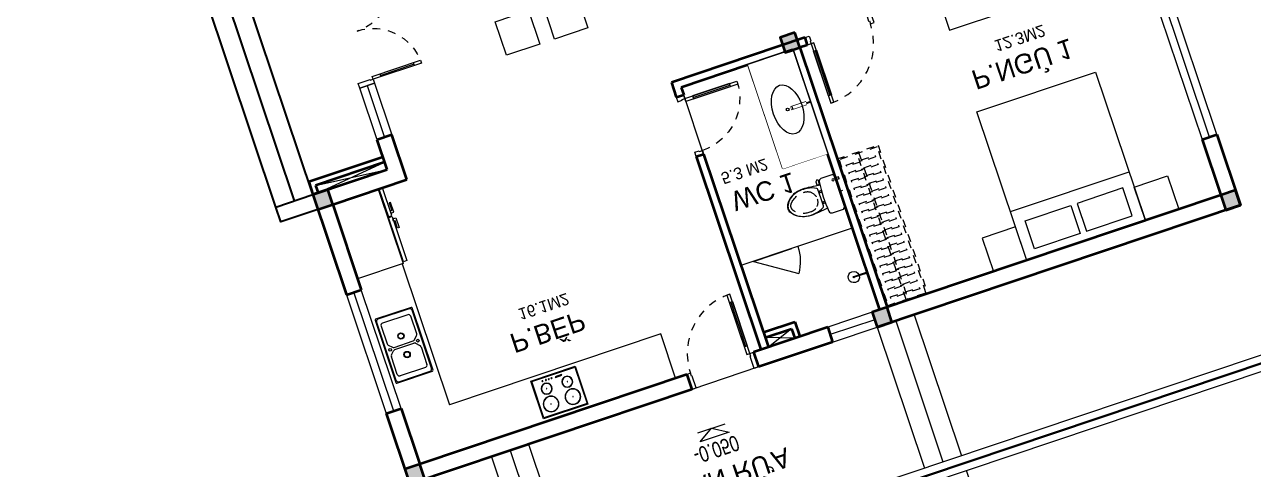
# Model space of a CAD drawing. Header units: metres. Extents: x 568006 to 1139366, y 2064802 to 4131555.
# Drawn here: x 568352.74 to 568368.45, y 2066070.85 to 2066076.53 of the extents above; entities that cross this region are included whole.
import ezdxf
from ezdxf.enums import TextEntityAlignment as Align
from ezdxf.xclip import XClip

# ---------------------------------------------------------------- set-up
doc = ezdxf.new("R2010")
doc.units = ezdxf.units.M
doc.header["$XCLIPFRAME"] = 0
for name, pattern in [('DASHED', [0.75, 0.5, -0.25]), ('HIDDEN', [0.375, 0.25, -0.125]), ('X-5M-G-MB PHONGNGU$0$HIDDEN2', [0.1875, 0.125, -0.0625]), ('xref-thap C (mb tang 32-2)$0$HIDDEN', [0.375, 0.25, -0.125]), ('Xref-VCMT-BT3 - tuong bao$0$HIDDEN', [0.375, 0.25, -0.125])]:
    doc.linetypes.add(name, pattern=pattern)
doc.layers.get('0').update_dxf_attribs({"linetype": 'CONTINUOUS'})
doc.layers.get('DEFPOINTS').update_dxf_attribs({"color": 152, "linetype": 'CONTINUOUS'})
for name, color, linetype, lineweight in [('-CONCRETE', 1, 'CONTINUOUS', 35), ('-DOOR', 137, 'CONTINUOUS', 9), ('-FURNITURE', 46, 'CONTINUOUS', 9), ('-KH', 143, 'CONTINUOUS', 13), ('-LINE1', 7, 'CONTINUOUS', 18), ('-TEXT', 7, 'CONTINUOUS', 15), ('-WALL', 4, 'CONTINUOUS', 35), ('Bighome_khuat', 251, 'DASHED', 5), ('hung-demlonha', 7, 'CONTINUOUS', 15)]:
    doc.layers.add(name, color=color, linetype=linetype, lineweight=lineweight)
for name, color, linetype in [('ghi_chu', 7, 'CONTINUOUS'), ('loKBT', 42, 'CONTINUOUS'), ('SOLO', 7, 'CONTINUOUS'), ('TEXT25', 2, 'CONTINUOUS'), ('ViaHeS', 32, 'CONTINUOUS')]:
    doc.layers.add(name, color=color, linetype=linetype)
doc.styles.add('1', font='arial.ttf')
doc.styles.add('QH1', font='arialbd.ttf', dxfattribs={"width": 0.8})
doc.styles.add('T1', font='', dxfattribs={"height": 200})
doc.styles.get('T1').set_extended_font_data('VNgeometric Light')

# ---------------------------------------------------------------- blocks, each defined once
blk = doc.blocks.new('A$C5C575821')
at = {"layer": '-CONCRETE'}
h = blk.add_hatch(color=256, dxfattribs=at)
h.dxf.hatch_style = 1
h.paths.add_polyline_path([(0, 200), (0, 0), (200, 0), (200, 200)])
blk.add_lwpolyline([(0, 0), (200, 0), (200, 200), (0, 200)], close=True, dxfattribs=at)
blk = doc.blocks.new('LUOI M1')
at = {"layer": '-WALL'}
for p in [(-200, 13100), (4600, 13100), (8100, 13100), (-200, 9400), (4600, 9400), (8100, 9400), (-200, 5600), (4600, 5600), (8100, 5600), (-200, -200), (4600, -200), (8100, -200)]:
    blk.add_blockref('A$C5C575821', p, dxfattribs=at)
blk = doc.blocks.new('A$C249437F6')
at = {"layer": '-CONCRETE', "xscale": 0.001, "yscale": 0.001, "zscale": 0.001}
blk.add_blockref('LUOI M1', (23.949, 27.843), dxfattribs=at)
blk = doc.blocks.new('A$C14986441')
at = {"ltscale": 3}
for p, q in [((-250, 420), (-250, -420)), ((240, 430), (-240, 430)), ((-200, 325), (-200, 87)), ((170, 355), (-170, 355)), ((200, 87), (200, 325)), ((250, -420), (250, 420)), ((-191, 66), (-149, 24)), ((-128, 15), (128, 15)), ((149, 24), (191, 66)), ((-200, -325), (-200, -87)), ((-191, -66), (-149, -24)), ((-128, -15), (128, -15)), ((149, -24), (191, -66)), ((200, -87), (200, -325)), ((-240, -430), (240, -430)), ((170, -355), (-170, -355))]:
    blk.add_line(p, q, dxfattribs=at)
blk.add_lwpolyline([(240, -390), (240, 390, 0.414214), (210, 420), (-210, 420, 0.414214), (-240, 390), (-240, -390, 0.414214), (-210, -420), (210, -420, 0.414214)], format="xyb", close=True, dxfattribs=at)
for centre, radius in [((0, 125), 40), ((0, 125), 35), ((-186, 0), 17.5), ((185, 0), 17.5), ((0, -125), 40), ((0, -125), 35)]:
    blk.add_circle(centre, radius, dxfattribs=at)
for centre, radius, start, end in [((-240, 420), 10, 90, 180), ((-170, 325), 30, 90, 180), ((170, 325), 30, 0, 90), ((240, 420), 10, 0, 90), ((-170, 87), 30, 180, 225), ((-128, 45), 30, 225, 270), ((128, 45), 30, 270, 315), ((170, 87), 30, 315, 0), ((-170, -87), 30, 135, 180), ((-128, -45), 30, 90, 135), ((128, -45), 30, 45, 90), ((170, -87), 30, 0, 45), ((-240, -420), 10, 180, 270), ((-170, -325), 30, 180, 270), ((170, -325), 30, 270, 0), ((240, -420), 10, 270, 0)]:
    blk.add_arc(centre, radius, start, end, dxfattribs=at)
blk = doc.blocks.new('A$C23F441E4')
at = {"ltscale": 3}
blk.add_lwpolyline([(-300, 0), (-300, -510), (300, -510), (300, 0), (-300, 0)], dxfattribs=at)
for points in [[(-290, -10), (-290, -500), (290, -500), (290, -10)], [(-100, -46), (-15, -46), (-15, -56), (-100, -56)]]:
    blk.add_lwpolyline(points, close=True, dxfattribs=at)
for centre, radius in [((-139, -156), 70), ((-139, -156), 67), ((-139, -156), 2), ((37, -48), 6.6), ((74, -48), 6.6), ((139, -156), 70), ((139, -156), 67), ((112, -48), 6.6), ((139, -156), 2), ((160, -48), 6.6), ((-147, -359), 100), ((-147, -359), 97), ((147, -359), 100), ((147, -359), 97), ((-147, -359), 2), ((147, -359), 2)]:
    blk.add_circle(centre, radius, dxfattribs=at)
blk = doc.blocks.new('A$C55AD6C8F')
at = {"ltscale": 3}
for p, q in [((-670, 624), (-670, 1000)), ((-670, 1000), (-624, 1000)), ((-624, 1000), (-624, 624)), ((0, 1000), (-615, 1000)), ((-615, 1000), (-615, 0)), ((0, 0), (0, 1000)), ((-624, 624), (-670, 624)), ((-670, 613), (-670, 18)), ((-624, 613), (-670, 613)), ((-624, 18), (-624, 613)), ((-670, 18), (-624, 18)), ((-615, 0), (0, 0))]:
    blk.add_line(p, q, dxfattribs=at)
at = {"ltscale": 3, "elevation": 0}
for points in [[(-670, 688), (-670, 657), (-710, 657), (-710, 788), (-691, 788), (-691, 688)], [(-670, 549), (-670, 580), (-710, 580), (-710, 449), (-691, 449), (-691, 549)]]:
    blk.add_lwpolyline(points, close=True, dxfattribs=at)
blk = doc.blocks.new('*U186')
at = {"color": 251}
blk.add_line((-70, 100), (-70, 700), dxfattribs=at)
for points in [[(-50, 0), (-50, 800), (-90, 800), (-90, 0)], [(-50, 100), (-90, 100), (-90, 700), (-50, 700)], [(-900, -100), (-840, -100), (-840, -40), (-850, -40), (-850, 0), (-900, 0)], [(0, -100), (-60, -100), (-60, -40), (-50, -40), (-50, 0), (0, 0)]]:
    blk.add_lwpolyline(points, close=True)
at = {"layer": 'Bighome_khuat', "linetype": 'Xref-VCMT-BT3 - tuong bao$0$HIDDEN'}
blk.add_arc((-50, 0), 800, 90, 180, dxfattribs=at)
blk = doc.blocks.new('*U289')
at = {"color": 251}
blk.add_line((-70, 100), (-70, 700), dxfattribs=at)
for points in [[(-50, 0), (-50, 800), (-90, 800), (-90, 0)], [(-50, 100), (-90, 100), (-90, 700), (-50, 700)], [(-900, -200), (-840, -200), (-840, -40), (-850, -40), (-850, 0), (-900, 0)], [(0, -200), (-60, -200), (-60, -40), (-50, -40), (-50, 0), (0, 0)]]:
    blk.add_lwpolyline(points, close=True)
at = {"layer": 'Bighome_khuat', "linetype": 'Xref-VCMT-BT3 - tuong bao$0$HIDDEN'}
blk.add_arc((-50, 0), 800, 90, 180, dxfattribs=at)
blk = doc.blocks.new('A$C32e20c34')
blk.add_line((657, 2050), (657, 450))
for points in [[(0, 2050), (450, 2050), (450, 2500), (0, 2500)], [(109, 1910), (485.5, 1910), (485.5, 1292.5), (109, 1292.5)], [(109, 590), (485.5, 590), (485.5, 1207.5), (109, 1207.5)], [(0, 450), (450, 450), (450, 0), (0, 0)]]:
    blk.add_lwpolyline(points, close=True)
blk.add_lwpolyline([(0, 2050), (2000, 2050), (2000, 450), (0, 450), (0, 2050)])
blk = doc.blocks.new('*U256')
at = {"linetype": 'X-5M-G-MB PHONGNGU$0$HIDDEN2'}
for points in [[(0, 600), (0, 0), (2182, 0), (2182, 600)], [(2162, 580), (2162, 20), (20, 20), (20, 580)], [(2162, 287), (2162, 313), (20, 313), (20, 287)], [(114, 319), (109, 319), (109, 280), (114, 280)], [(228, 319), (223, 319), (223, 280), (228, 280)], [(342, 319), (337, 319), (337, 280), (342, 280)], [(456, 319), (451, 319), (451, 280), (456, 280)], [(570, 319), (565, 319), (565, 280), (570, 280)], [(684, 319), (679, 319), (679, 280), (684, 280)], [(798, 319), (793, 319), (793, 280), (798, 280)], [(912, 319), (907, 319), (907, 280), (912, 280)], [(1026, 319), (1021, 319), (1021, 280), (1026, 280)], [(1140, 319), (1135, 319), (1135, 280), (1140, 280)], [(1254, 319), (1249, 319), (1249, 280), (1254, 280)], [(1368, 319), (1363, 319), (1363, 280), (1368, 280)], [(1482, 319), (1477, 319), (1477, 280), (1482, 280)], [(1596, 319), (1591, 319), (1591, 280), (1596, 280)], [(1710, 319), (1705, 319), (1705, 280), (1710, 280)], [(1824, 319), (1819, 319), (1819, 280), (1824, 280)], [(1938, 319), (1933, 319), (1933, 280), (1938, 280)], [(2052, 319), (2047, 319), (2047, 280), (2052, 280)]]:
    blk.add_lwpolyline(points, close=True, dxfattribs=at)
for points in [[(122, 313), (122, 515), (100, 515), (100, 313)], [(236, 313), (236, 515), (214, 515), (214, 313)], [(350, 313), (350, 515), (328, 515), (328, 313)], [(464, 313), (464, 515), (442, 515), (442, 313)], [(578, 313), (578, 515), (556, 515), (556, 313)], [(692, 313), (692, 515), (670, 515), (670, 313)], [(806, 313), (806, 515), (784, 515), (784, 313)], [(920, 313), (920, 515), (898, 515), (898, 313)], [(1034, 313), (1034, 515), (1012, 515), (1012, 313)], [(1148, 313), (1148, 515), (1126, 515), (1126, 313)], [(1262, 313), (1262, 515), (1240, 515), (1240, 313)], [(1376, 313), (1376, 515), (1354, 515), (1354, 313)], [(1490, 313), (1490, 515), (1468, 515), (1468, 313)], [(1604, 313), (1604, 515), (1582, 515), (1582, 313)], [(1718, 313), (1718, 515), (1696, 515), (1696, 313)], [(1832, 313), (1832, 515), (1810, 515), (1810, 313)], [(1946, 313), (1946, 515), (1924, 515), (1924, 313)], [(2060, 313), (2060, 515), (2038, 515), (2038, 313)], [(100, 287), (100, 92), (122, 92), (122, 287)], [(214, 287), (214, 92), (236, 92), (236, 287)], [(328, 287), (328, 92), (350, 92), (350, 287)], [(442, 287), (442, 92), (464, 92), (464, 287)], [(556, 287), (556, 92), (578, 92), (578, 287)], [(670, 287), (670, 92), (692, 92), (692, 287)], [(784, 287), (784, 92), (806, 92), (806, 287)], [(898, 287), (898, 92), (920, 92), (920, 287)], [(1012, 287), (1012, 92), (1034, 92), (1034, 287)], [(1126, 287), (1126, 92), (1148, 92), (1148, 287)], [(1240, 287), (1240, 92), (1262, 92), (1262, 287)], [(1354, 287), (1354, 92), (1376, 92), (1376, 287)], [(1468, 287), (1468, 92), (1490, 92), (1490, 287)], [(1582, 287), (1582, 92), (1604, 92), (1604, 287)], [(1696, 287), (1696, 92), (1718, 92), (1718, 287)], [(1810, 287), (1810, 92), (1832, 92), (1832, 287)], [(1924, 287), (1924, 92), (1946, 92), (1946, 287)], [(2038, 287), (2038, 92), (2060, 92), (2060, 287)]]:
    blk.add_lwpolyline(points, dxfattribs=at)
blk = doc.blocks.new('*U288')
at = {"color": 251}
blk.add_line((-70, 100), (-70, 600), dxfattribs=at)
for points in [[(-50, 0), (-50, 700), (-90, 700), (-90, 0)], [(-50, 100), (-90, 100), (-90, 600), (-50, 600)], [(-800, -100), (-740, -100), (-740, -40), (-750, -40), (-750, 0), (-800, 0)], [(0, -100), (-60, -100), (-60, -40), (-50, -40), (-50, 0), (0, 0)]]:
    blk.add_lwpolyline(points, close=True)
at = {"layer": 'Bighome_khuat', "linetype": 'Xref-VCMT-BT3 - tuong bao$0$HIDDEN'}
blk.add_arc((-50, 0), 700, 90, 180, dxfattribs=at)
blk = doc.blocks.new('A$C18091ED7')
for p, q in [((0, -42), (0, 0)), ((146, -27), (179, -27)), ((146, -27), (146, -30)), ((146, -30), (166, -30)), ((153, -37), (146, -30)), ((152, 0), (152, -27)), ((152, 0), (179, 0)), ((153, -37), (166, -37)), ((153, -40), (153, -37)), ((153, -40), (178, -40)), ((153, -40), (178, -40)), ((153, -40), (153, -42)), ((185, -30), (166, -30)), ((178, -37), (166, -37)), ((185, -30), (178, -37)), ((178, -37), (178, -40)), ((178, -40), (178, -42)), ((179, 0), (179, -27)), ((179, -27), (185, -27)), ((185, -27), (185, -30)), ((-83, -267), (-83, -300)), ((-83, -278), (-83, -288)), ((-61, -290), (-83, -290)), ((-63, -265), (-81, -265)), ((-61, -267), (-61, -300)), ((61, -267), (61, -300)), ((61, -290), (83, -290)), ((63, -265), (81, -265)), ((83, -267), (83, -300)), ((83, -278), (83, -288)), ((165, -262), (165, -290)), ((168, -260), (228, -260)), ((168, -292), (207, -292)), ((231, -274), (231, -262))]:
    blk.add_line(p, q)
for points in [[(230, -219, -0.137407), (225, -235), (222, -241, -0.236081), (198, -255, -0.051961), (-198, -255, -0.236081), (-222, -241), (-225, -235, -0.137407), (-230, -219), (-230, -72, -0.198912), (-226, -63), (-209, -46, -0.198912), (-200, -42), (0, -42), (200, -42, -0.198912), (209, -46), (226, -63, -0.198912), (230, -72)], [(144, -619, -0.212405), (26, -734, -0.027685), (-1, -739, -0.022279), (-26, -734, -0.212405), (-144, -619, -0.142796), (-167, -428, -0.093005), (-128, -309, -0.256439), (-111, -300), (0, -300), (111, -300, -0.256439), (128, -309, -0.093005), (167, -428, -0.142796)]]:
    blk.add_lwpolyline(points, format="xyb", close=True)
at = {"linetype": 'xref-thap C (mb tang 32-2)$0$HIDDEN', "ltscale": 100}
blk.add_lwpolyline([(61, -669, -0.199031), (0, -699, -0.199031), (-61, -669, -0.218924), (-132, -478, -0.153791), (-112, -404, -0.236701), (0, -348, -0.236701), (112, -404, -0.153791), (132, -478, -0.218924)], format="xyb", close=True, dxfattribs=at)
blk.add_circle((166, -78), 13.9)
for centre, radius, start, end in [((-81, -267), 1.98, 90, 180), ((-63, -267), 1.98, 0, 90), ((63, -267), 1.98, 90, 180), ((81, -267), 1.98, 0, 90), ((168, -262), 2.47, 90, 180), ((168, -290), 2.47, 180, 270), ((207, -277), 15.5, 270, 306.4659), ((168, -225), 80.1, 306.4659, 320.3123), ((228, -274), 2.47, 320.3123, 0)]:
    blk.add_arc(centre, radius, start, end)
for points in [[(-156, -259), (-157, -267), (-164, -328), (-169, -385), (-184, -528), (-136, -679), (-50, -735), (-20, -741), (0, -744)], [(156, -259), (157, -267), (164, -328), (169, -385), (184, -528), (136, -679), (50, -735), (20, -741), (0, -744)]]:
    blk.add_open_spline(points, degree=3, knots=[130.613938, 130.613938, 130.613938, 130.613938, 152.852109, 311.129351, 417.703951, 561.383393, 697.692632, 710.812262, 710.812262, 710.812262, 710.812262])
blk = doc.blocks.new('*U185')
for p, q in [((-1310, 550), (-1350, 550)), ((-1330, 100), (-1330, 550)), ((-90, 550), (-50, 550)), ((-70, 100), (-70, 550)), ((-1310, 100), (-1350, 100)), ((-90, 100), (-50, 100))]:
    blk.add_line(p, q)
for points in [[(-1350, 0), (-1310, 0), (-1310, 650), (-1350, 650)], [(-50, 0), (-90, 0), (-90, 650), (-50, 650)], [(-1400, -200), (-1340, -200), (-1340, -40), (-1350, -40), (-1350, 0), (-1400, 0)], [(0, -200), (-60, -200), (-60, -40), (-50, -40), (-50, 0), (0, 0)]]:
    blk.add_lwpolyline(points, close=True)
at = {"linetype": 'HIDDEN', "ltscale": 0.1}
for centre, start, end in [((-1350, 0), 0, 90), ((-50, 0), 90, 180)]:
    blk.add_arc(centre, 650, start, end, dxfattribs=at)
blk = doc.blocks.new('Sink_Cicle')
blk.add_lwpolyline([(17, -50), (-17, -50), (-18, -252), (17, -252)], close=True)
blk.add_circle((0, -300), 17.5)
at = {"layer": 'DEFPOINTS'}
blk.add_line((0, -100), (0, 0), dxfattribs=at)
blk.add_wipeout([(17, -50), (-17, -50), (-18, -252), (17, -252)])
at = {"layer": '-FURNITURE', "linetype": 'Continuous'}
blk.add_ellipse((0, -300), major_axis=(-325, 0), ratio=0.584615, dxfattribs=at)
blk.add_line((-18, -237), (17, -237))
blk = doc.blocks.new('*U233')
at = {"ltscale": 300}
blk.add_lwpolyline([(0, 0), (1400, 0), (1400, -600), (0, -600)], close=True, dxfattribs=at)
blk.add_wipeout([(0, 0), (1400, 0), (1400, -600), (0, -600)], dxfattribs=at)
blk.add_blockref('Sink_Cicle', (700, 0), dxfattribs=at)
blk = doc.blocks.new('shower')
for points in [[(180919, -32316), (180912, -32316), (180912, -32147), (180919, -32147)], [(180929, -32327), (180902, -32327), (180902, -32316), (180929, -32316)]]:
    blk.add_lwpolyline(points, close=True)
for radius, start, end in [(72, 272.7907, 267.2093), (8.35, 294.8355, 245.1645)]:
    blk.add_arc((180916, -32147), radius, start, end)
blk = doc.blocks.new('LUOI M4')
at = {"layer": '-WALL', "xscale": -1}
for p in [(0, 11700), (6300, 11700), (11000, 11700), (0, 8000), (6300, 8000), (11000, 8000), (0, 4200), (6300, 4200), (11000, 4200), (0, -200), (6300, -200), (6300, -1600), (6300, -1600), (11000, -1600), (11000, -1600)]:
    blk.add_blockref('A$C5C575821', p, dxfattribs=at)
blk = doc.blocks.new('DANH COT')
at = {"layer": '-KH'}
blk.add_line((0, 0), (368, 0), dxfattribs=at)
blk.add_lwpolyline([(379, 118), (-11, 118), (184, 0)], close=True, dxfattribs=at)
blk.add_solid([(184, 0), (184, 118), (379, 118), (184, 0)], dxfattribs=at)
at = {"layer": '-TEXT', "style": '1', "width": 0.75}
blk.add_attdef('CAODO', (-142, 178), '', height=180, dxfattribs=at)
blk = doc.blocks.new('A$C5C0A7B32')
at = {"layer": '-DOOR'}
for points in [[(25.749, 41.143), (24.849, 41.143)], [(27.349, 41.043), (26.749, 41.043)], [(21.149, 40.193), (21.149, 38.593)], [(32.149, 40.193), (32.149, 38.193)], [(25.949, 38.343), (25.949, 37.543)], [(22.149, 36.143), (22.149, 36.843)]]:
    blk.add_lwpolyline(points, dxfattribs=at)
for points in [[(26.749, 41.143), (27.349, 41.143), (27.349, 40.943), (26.749, 40.943)], [(21.049, 40.193), (21.249, 40.193), (21.249, 38.593), (21.049, 38.593)], [(32.049, 40.193), (32.249, 40.193), (32.249, 38.193), (32.049, 38.193)], [(22.249, 36.143), (22.249, 36.843), (22.049, 36.843), (22.049, 36.143)]]:
    blk.add_lwpolyline(points, close=True, dxfattribs=at)
at = {"layer": '-FURNITURE'}
for p, q in [((24.699, 40.943), (24.699, 40.343)), ((21.849, 38.443), (21.849, 40.343)), ((24.699, 40.343), (21.849, 40.343)), ((27.449, 39.843), (25.949, 39.843))]:
    blk.add_line(p, q, dxfattribs=at)
for points in [[(26.304, 40.813), (25.949, 40.943)], [(26.304, 40.943), (25.949, 40.813)], [(26.116, 39.843), (26.616, 40.174)], [(26.116, 39.843), (26.634, 39.843)], [(21.119, 37.143), (22.049, 37.243)], [(21.119, 37.243), (22.049, 37.143)], [(23.96, 35.893), (24.41, 35.893), (24.41, 36.343), (23.96, 36.343), (23.96, 35.893)], [(24.61, 35.893), (25.06, 35.893), (25.06, 36.343), (24.61, 36.343), (24.61, 35.893)]]:
    blk.add_lwpolyline(points, dxfattribs=at)
blk.add_lwpolyline([(31.033, 37.843), (31.033, 37.443), (29.433, 37.443), (29.433, 37.843)], close=True, dxfattribs=at)
blk.add_arc((26.116, 39.843), 0.6, 0, 33.511, dxfattribs=at)
at = {"layer": '-LINE1'}
blk.add_lwpolyline([(34.249, 43.143), (15.249, 43.143), (15.249, 28.143), (20.249, 23.143), (34.249, 23.143)], close=True, dxfattribs=at)
for points in [[(31.816, 23.143), (31.816, 23.243), (34.149, 23.243), (34.149, 43.043), (15.349, 43.043), (15.349, 42.443)], [(22.149, 41.143), (22.149, 43.043)], [(22.399, 41.143), (22.399, 43.043)], [(22.649, 41.143), (22.649, 43.043)], [(27.349, 41.143), (27.349, 43.043)], [(27.599, 41.143), (27.599, 43.043)], [(27.849, 41.143), (27.849, 43.043)]]:
    blk.add_lwpolyline(points, dxfattribs=at)
at = {"layer": '-WALL'}
for p, q in [((21.049, 40.193), (21.049, 41.143)), ((24.849, 41.143), (21.049, 41.143)), ((24.849, 40.943), (24.849, 41.143)), ((26.749, 41.143), (25.749, 41.143)), ((25.749, 40.943), (25.749, 41.143)), ((26.749, 40.943), (26.749, 41.143)), ((32.249, 41.143), (27.349, 41.143)), ((27.349, 40.943), (27.349, 41.143)), ((32.249, 40.193), (32.249, 41.143)), ((21.249, 40.193), (21.249, 40.943)), ((24.849, 40.943), (21.249, 40.943)), ((26.749, 40.943), (25.749, 40.943)), ((25.849, 38.343), (25.849, 40.943)), ((25.949, 38.343), (25.949, 40.943)), ((26.304, 40.813), (26.304, 40.943)), ((26.374, 40.743), (26.374, 40.943)), ((32.049, 40.943), (27.349, 40.943)), ((27.449, 37.443), (27.449, 40.943)), ((27.549, 37.443), (27.549, 40.943)), ((32.049, 40.193), (32.049, 40.943)), ((25.949, 40.813), (26.304, 40.813)), ((25.949, 40.743), (26.374, 40.743)), ((21.049, 37.243), (21.049, 38.593)), ((21.249, 37.443), (21.249, 38.593)), ((25.849, 38.343), (25.949, 38.343)), ((21.249, 37.443), (22.249, 37.443)), ((22.249, 37.443), (22.249, 36.843)), ((25.849, 37.543), (25.949, 37.543)), ((25.849, 37.343), (25.849, 37.543)), ((25.949, 37.443), (25.949, 37.543)), ((27.449, 37.443), (25.949, 37.443)), ((27.649, 37.443), (27.549, 37.443)), ((27.649, 37.343), (27.649, 37.443)), ((21.049, 37.243), (22.049, 37.243)), ((21.049, 37.073), (21.049, 37.243)), ((21.119, 37.143), (21.119, 37.243)), ((22.049, 37.243), (22.049, 36.843)), ((27.649, 37.343), (25.849, 37.343)), ((22.049, 37.143), (21.119, 37.143)), ((22.049, 37.073), (21.049, 37.073)), ((22.249, 36.843), (22.049, 36.843))]:
    blk.add_line(p, q, dxfattribs=at)
for points in [[(21.049, 40.193), (21.249, 40.193)], [(32.049, 40.193), (32.249, 40.193)], [(21.049, 38.593), (21.249, 38.593)]]:
    blk.add_lwpolyline(points, dxfattribs=at)
at = {"layer": 'SOLO'}
for p, q in [((20.549, 37.243), (20.549, 33.643)), ((20.799, 37.243), (20.799, 33.643)), ((21.049, 37.243), (21.049, 33.643))]:
    blk.add_line(p, q, dxfattribs=at)
blk.add_lwpolyline([(21.049, 37.443), (20.549, 37.443), (20.549, 37.243), (21.049, 37.243)], close=True, dxfattribs=at)
at = {"layer": '-DOOR', "yscale": 0.001, "zscale": 0.001}
for name, p, xscale, rotation in [('*U289', (25.749, 40.943), -0.001, 180), ('*U288', (25.949, 37.543), 0.001, 270), ('*U185', (22.249, 34.743), 0.001, 270)]:
    blk.add_blockref(name, p, dxfattribs=dict(at, xscale=xscale, rotation=rotation))
at = {"layer": '-DOOR', "xscale": -0.001, "yscale": 0.001, "zscale": 0.001}
blk.add_blockref('*U186', (27.649, 37.443), dxfattribs=at)
at = {"layer": '-FURNITURE', "yscale": 0.001, "zscale": 0.001}
for name, p, xscale, rotation in [('A$C23F441E4', (23.232, 40.388), 0.001, 180), ('A$C32e20c34', (31.483, 40.943), -0.001, 90), ('shower', (-4.878, -140.475), 0.001, 90), ('A$C14986441', (21.541, 39.438), -0.001, 180), ('A$C18091ED7', (27.491, 39.346), 0.001, 270), ('A$C55AD6C8F', (21.249, 38.443), 0.001, 180)]:
    blk.add_blockref(name, p, dxfattribs=dict(at, xscale=xscale, rotation=rotation))
at = {"layer": '-FURNITURE', "extrusion": (0, 0, -1), "xscale": -0.0009166666666659741, "yscale": 0.0009166666666659741, "zscale": -0.0009166666666659741, "rotation": 90}
blk.add_blockref('*U256', (-27.549, 40.943), dxfattribs=at)
at = {"layer": '-WALL'}
ref = blk.add_blockref('DANH COT', (24.748, 41.694), dxfattribs=dict(at, xscale=0.001, yscale=0.001, zscale=0.001))
ref.add_attrib('CAODO', '-0.050', (24.606, 41.872), dxfattribs={"layer": '-TEXT', "height": 0.2, "style": '1', "width": 0.75})
at = {"layer": '-TEXT', "color": 2}
for s, p in [('SÂN RỬA', (24.227, 42.225)), ('P.BẾP', (22.846, 39.737)), ('P.NGỦ 1', (29.511, 38.425))]:
    blk.add_text(s, height=0.25, dxfattribs=at).set_placement(p)
at = {"layer": 'TEXT25', "style": 'T1'}
for s, p in [('16.1M2', (23.056, 39.463)), ('5.3 M2', (26.067, 38.642)), ('12.3M2', (29.917, 38.151))]:
    blk.add_text(s, height=0.15, dxfattribs=at).set_placement(p)
at = {"layer": '-FURNITURE', "extrusion": (0, 0, -1), "xscale": 0.001, "yscale": 0.001, "zscale": -0.001, "rotation": 90.00000000000001}
blk.add_blockref('*U233', (-27.449, 37.443), dxfattribs=at)
at = {"layer": '-CONCRETE', "xscale": 0.001, "yscale": 0.001, "zscale": 0.001}
blk.add_blockref('LUOI M4', (21.249, 29.243), dxfattribs=at)
at = {"layer": '-TEXT', "color": 2}
blk.add_text('WC 1', height=0.25, dxfattribs=at).set_placement((26.104, 38.916))
blk = doc.blocks.new('tmbc_khub')
at = {"layer": 'loKBT'}
for points in [[(-351.925, 136.682), (-365.197, 132.228), (-368.347, 125.897), (-363.575, 111.676), (-345.562, 117.721)], [(-345.562, 117.721), (-363.575, 111.676), (-358.802, 97.455), (-352.471, 94.306), (-339.199, 98.76)]]:
    blk.add_lwpolyline(points, close=True, dxfattribs=at)
at = {"layer": 'ViaHeS', "xscale": -1, "rotation": 198.5514987788088}
blk.add_blockref('A$C249437F6', (-379.906, 151.701), dxfattribs=at)
at = {"layer": 'hung-demlonha', "color": 7, "ltscale": 5, "style": 'QH1', "width": 0.65}
for tag, p in [('BT04', (-109.598, 191.643)), ('BT06', (-305.798, 171.199)), ('BT05', (-282.572, 137.244))]:
    blk.add_attdef(tag, text='', height=3.96, rotation=0, dxfattribs=at).set_placement(p, align=Align.CENTER)
at = {"layer": 'ViaHeS', "rotation": 18.551499734034}
blk.add_blockref('A$C5C0A7B32', (-364.305, 65.924), dxfattribs=at)
at = {"layer": 'ViaHeS', "xscale": -1, "rotation": 198.5514997265855}
blk.add_blockref('A$C5C0A7B32', (-391.757, 147.727), dxfattribs=at)

msp = doc.modelspace()

# ---------------------------------------------------------------- block references
at = {"layer": 'ghi_chu'}
ref = msp.add_blockref('tmbc_khub', (568716.382, 2065955.242), dxfattribs=at)
XClip(ref).set_block_clipping_path([(-391.9901366149, 0), (0, 477.830198009)])

doc.saveas('drawing.dxf')
